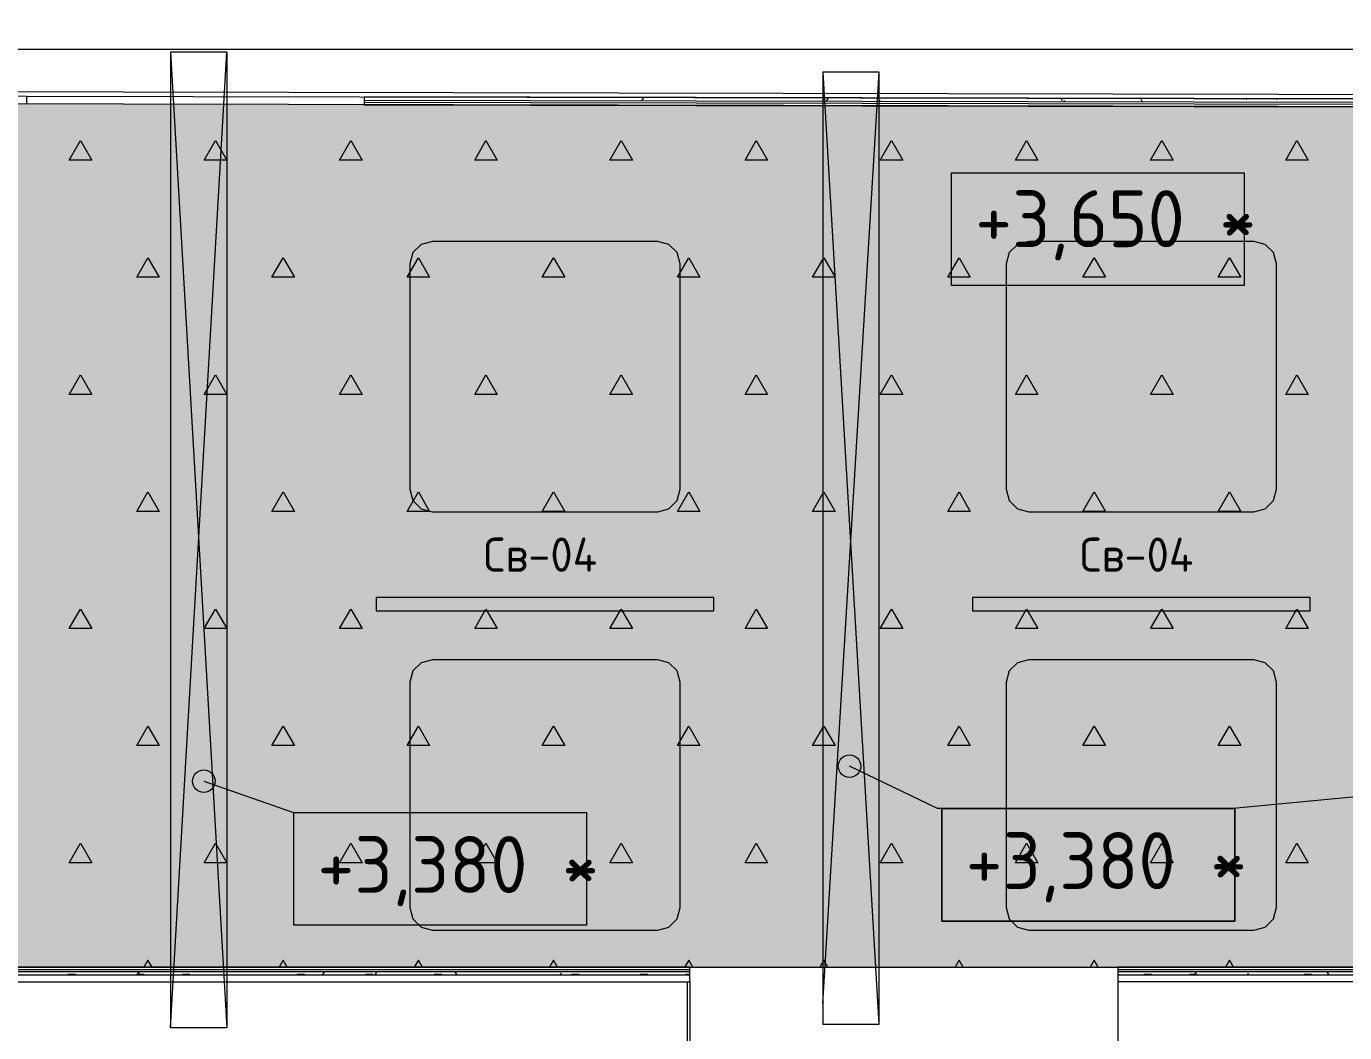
# Model space of a CAD drawing. Header units: millimetres. Extents: x -13069 to 207500, y -71366 to 56785.
# Drawn here: x 137487 to 143338, y 10559 to 15024 of the extents above; entities that cross this region are included whole.
import ezdxf

# ---------------------------------------------------------------- set-up
doc = ezdxf.new("R2010")
doc.units = ezdxf.units.MM
for name, color, linetype in [('PDF _Подложка без мебели', 7, 'Continuous'), ('PDF _потолки - панели', 7, 'Continuous'), ('PDF _Текст', 7, 'Continuous')]:
    doc.layers.add(name, color=color, linetype=linetype)
doc.layers.add('PDF _Потолки', color=7, linetype='Continuous', lineweight=5, true_color=0x535353)
doc.layers.add('PDF _Ригели', color=7, linetype='Continuous', true_color=0x959595)
doc.layers.add('PDF _светильники', color=7, linetype='Continuous', true_color=0xffffff)
doc.styles.add('PDF GOST Common', font='GOST_Common.ttf')

msp = doc.modelspace()

# ---------------------------------------------------------------- hatches: boundary and pattern name
at = {"layer": 'PDF _Потолки', "true_color": 0xffffff, "transparency": 33554559}
msp.add_hatch(color=7, dxfattribs=at).paths.add_polyline_path([(119128.221, 14242.141), (121251.121, 14242.141), (126067.622, 14242.141), (126067.622, 13946.441), (126557.621, 13946.441), (126557.621, 14207.144), (129642.823, 14207.144), (129642.823, 14690.042), (133288.121, 14687.841), (133288.023, 15333.041), (132857.121, 15334.042), (132856.822, 19369.543), (135145.723, 19346.142), (135145.723, 15309.042), (134988.023, 15309.442), (134988.023, 14684.341), (151828.019, 14650.143), (151829.222, 15275.143), (151547.02, 15275.741), (151547.02, 19362.341), (153628.324, 19362.341), (153628.324, 15271.441), (153528.221, 15271.643), (153527.024, 14646.041), (156880.424, 14639.843), (156880.424, 14124.041), (160431.12, 14124.041), (160431.12, 13922.341), (160893.119, 13922.341), (160893.119, 14198.043), (165522.02, 14198.043), (165522.02, 14629.043), (167312.022, 14629.043), (167312.022, 14265.341), (167721.025, 14265.341), (167731.523, 10817.843), (166409.52, 10817.843), (166409.52, 10576.342), (160953.819, 10576.342), (160953.819, 11076.141), (160431.12, 11076.141), (159023.222, 11076.141), (159023.222, 10848.541), (146474.62, 10848.541), (140432.121, 10848.541), (126576.121, 10848.541), (126576.121, 11069.042), (126086.521, 11069.042), (126086.521, 10573.541), (119128.221, 10573.541)])
at = {"layer": 'PDF _потолки - панели', "true_color": 0x7fbbd8, "transparency": 33554559}
msp.add_hatch(color=143, dxfattribs=at).paths.add_polyline_path([(139288.923, 12869.842), (139238.923, 12883.242), (139202.32, 12919.842), (139188.923, 12969.842), (139188.923, 13969.842), (139202.32, 14019.842), (139238.923, 14056.442), (139288.923, 14069.842), (140288.92, 14069.842), (140338.92, 14056.442), (140375.523, 14019.842), (140388.92, 13969.842), (140388.92, 12969.842), (140375.523, 12919.842), (140338.92, 12883.242), (140288.92, 12869.842)])
at = {"layer": 'PDF _потолки - панели', "true_color": 0x7b6544, "transparency": 33554559}
for points in [[(141935.722, 12869.842), (141885.722, 12883.242), (141849.119, 12919.842), (141835.722, 12969.842), (141835.722, 13969.842), (141849.119, 14019.842), (141885.722, 14056.442), (141935.722, 14069.842), (142935.722, 14069.842), (142985.722, 14056.442), (143022.325, 14019.842), (143035.722, 13969.842), (143035.722, 12969.842), (143022.325, 12919.842), (142985.722, 12883.242), (142935.722, 12869.842)], [(139288.923, 11013.543), (139238.923, 11026.943), (139202.32, 11063.543), (139188.923, 11113.543), (139188.923, 12113.543), (139202.32, 12163.543), (139238.923, 12200.143), (139288.923, 12213.543), (140288.92, 12213.543), (140338.92, 12200.143), (140375.523, 12163.543), (140388.92, 12113.543), (140388.92, 11113.543), (140375.523, 11063.543), (140338.92, 11026.943), (140288.92, 11013.543)]]:
    msp.add_hatch(color=37, dxfattribs=at).paths.add_polyline_path(points)
at = {"layer": 'PDF _потолки - панели', "transparency": 33554559}
for points in [[(141935.722, 12869.842), (141885.722, 12883.242), (141849.119, 12919.842), (141835.722, 12969.842), (141835.722, 13969.842), (141849.119, 14019.842), (141885.722, 14056.442), (141935.722, 14069.842), (142935.722, 14069.842), (142985.722, 14056.442), (143022.325, 14019.842), (143035.722, 13969.842), (143035.722, 12969.842), (143022.325, 12919.842), (142985.722, 12883.242), (142935.722, 12869.842)], [(139288.923, 11013.543), (139238.923, 11026.943), (139202.32, 11063.543), (139188.923, 11113.543), (139188.923, 12113.543), (139202.32, 12163.543), (139238.923, 12200.143), (139288.923, 12213.543), (140288.92, 12213.543), (140338.92, 12200.143), (140375.523, 12163.543), (140388.92, 12113.543), (140388.92, 11113.543), (140375.523, 11063.543), (140338.92, 11026.943), (140288.92, 11013.543)]]:
    msp.add_hatch(color=256, dxfattribs=at).paths.add_polyline_path(points)
at = {"layer": 'PDF _потолки - панели', "true_color": 0xffffff, "transparency": 33554559}
msp.add_hatch(color=7, dxfattribs=at).paths.add_polyline_path([(141935.722, 11013.543), (141885.722, 11026.943), (141849.119, 11063.543), (141835.722, 11113.543), (141835.722, 12113.543), (141849.119, 12163.543), (141885.722, 12200.143), (141935.722, 12213.543), (142935.722, 12213.543), (142985.722, 12200.143), (143022.325, 12163.543), (143035.722, 12113.543), (143035.722, 11113.543), (143022.325, 11063.543), (142985.722, 11026.943), (142935.722, 11013.543)])
at = {"layer": 'PDF _Ригели', "transparency": 33554559}
for points in [[(141190.824, 11740.643), (141176.225, 11705.242), (141140.824, 11690.643), (141105.522, 11705.242), (141090.824, 11740.643), (141105.522, 11775.942), (141140.824, 11790.643), (141176.225, 11775.942)], [(138324.223, 11674.642), (138309.623, 11639.242), (138274.223, 11624.642), (138238.923, 11639.242), (138224.223, 11674.642), (138238.923, 11709.942), (138274.223, 11724.642), (138309.623, 11709.942)]]:
    msp.add_hatch(color=256, dxfattribs=at).paths.add_polyline_path(points)

# ---------------------------------------------------------------- linework, layer by layer
at = {"layer": 'PDF _Подложка без мебели', "lineweight": 18}
msp.add_lwpolyline([(107330.522, 14923.342, -0.41418881), (106930.522, 14523.342, -0.41428191), (106530.522, 14923.342, -0.4142791), (106930.522, 15323.342, -0.414186), (107330.522, 14923.342), (174981.919, 14923.342)], format="xyb", dxfattribs=at)
for points in [[(134988.121, 14719.342), (137486.821, 14714.343), (137486.723, 14679.342), (134988.121, 14684.341), (134988.121, 14719.342), (134988.221, 14739.343), (151827.122, 14705.142), (151828.221, 15275.143), (134988.023, 15309.341), (134986.821, 14739.443)], [(137486.821, 14714.343), (149327.024, 14690.243), (151828.123, 14685.144), (149327.024, 14690.243), (149327.024, 14655.242), (151828.019, 14650.143), (151828.123, 14685.144), (151833.024, 14685.144), (151833.122, 14705.142), (151827.122, 14705.142)], [(138986.723, 14696.243), (147827.024, 14678.243)], [(138986.723, 14687.243), (147827.024, 14669.241)], [(140218.321, 14693.743), (140226.906, 14708.717)], [(141021.948, 14707.098), (141030.619, 14692.141)], [(141038.536, 14692.065), (141047.221, 14707.043)], [(141272.923, 14691.641), (141276.719, 14698.242)], [(142079.02, 14704.943), (142084.422, 14695.642)], [(142093.223, 14689.941), (142095.823, 14694.543)], [(142433.219, 14701.043), (142440.025, 14689.242)], [(142901.264, 14703.272), (142903.52, 14699.243)], [(143037.022, 14699.041), (143039.191, 14702.991)], [(134220.021, 10713.543), (134220.021, 10783.541), (140432.023, 10783.541), (140432.121, 10783.541), (140432.121, 10848.541), (134220.021, 10848.541), (134220.021, 10783.541), (134125.022, 10783.541), (134125.022, 10713.543), (134220.021, 10713.543), (134220.021, 10403.543), (134220.021, 10338.543), (134419.523, 10338.543)], [(140432.121, 10837.542), (134220.021, 10837.542)], [(140432.121, 10828.543), (134220.021, 10828.543)], [(137986.723, 10828.543), (137978.923, 10814.941)], [(137990.522, 10813.543), (137981.922, 10828.543)], [(138807.92, 10828.543), (138799.321, 10813.543)], [(139041.523, 10826.742), (139033.921, 10813.543)], [(139039.323, 10825.842), (139037.721, 10828.543)], [(139039.323, 10825.842), (139039.323, 10825.842)], [(139398.323, 10813.543), (139389.723, 10828.543)], [(144531.62, 10783.541), (142332.023, 10783.541), (142332.023, 10303.543), (144531.62, 10303.543), (144531.62, 10783.541), (144534.623, 10783.541), (144534.623, 10848.541), (142332.121, 10848.541), (142332.121, 10783.541)], [(144534.623, 10837.542), (142332.121, 10837.542)], [(144534.623, 10828.543), (142332.121, 10828.543)], [(142679.423, 10828.543), (142670.823, 10813.543)], [(143269.822, 10813.543), (143261.222, 10828.543)], [(140432.121, 10813.543), (134220.021, 10813.543)], [(137671.421, 10817.541), (137705.021, 10817.541)], [(137976.222, 10817.541), (137976.222, 10817.541)], [(137976.222, 10817.541), (138009.822, 10817.541)], [(138179.423, 10817.541), (138213.023, 10817.541)], [(138687.422, 10817.541), (138721.022, 10817.541)], [(138687.422, 10817.541), (138687.422, 10817.541)], [(138687.422, 10817.541), (138687.422, 10817.541)], [(138992.222, 10817.541), (139025.822, 10817.541)], [(139297.023, 10817.541), (139297.023, 10817.541)], [(139297.023, 10817.541), (139330.622, 10817.541)], [(139860.624, 10823.141), (139855.119, 10813.543)], [(139860.624, 10823.141), (139860.624, 10823.141)], [(139906.62, 10817.541), (139940.22, 10817.541)], [(140211.424, 10817.541), (140211.424, 10817.541)], [(140211.424, 10817.541), (140245.024, 10817.541)], [(140414.622, 10817.541), (140432.121, 10817.541)], [(140432.023, 10783.541), (140432.023, 10273.541), (140422.02, 10273.541), (140422.02, 10403.543), (140422.02, 10783.541)], [(144534.623, 10813.543), (142332.121, 10813.543)], [(142446.623, 10817.541), (142446.623, 10817.541)], [(142446.623, 10817.541), (142480.223, 10817.541)], [(142649.821, 10817.541), (142683.421, 10817.541)], [(142910.319, 10822.143), (142905.424, 10813.543)], [(142910.319, 10822.143), (142910.319, 10822.143)], [(143157.823, 10817.541), (143191.423, 10817.541)], [(143157.823, 10817.541), (143157.823, 10817.541)], [(143157.823, 10817.541), (143157.823, 10817.541)]]:
    msp.add_lwpolyline(points, dxfattribs=at)
msp.add_lwpolyline([(147827.024, 14693.243), (138986.821, 14711.242), (138986.723, 14676.242), (147827.024, 14658.242)], close=True, dxfattribs=at)
at = {"layer": 'PDF _Потолки', "color": 7, "lineweight": 13}
for points in [[(160893.119, 13922.341), (160431.12, 13922.341), (160431.12, 14124.041), (156880.424, 14124.041), (156880.424, 14639.843), (153527.024, 14646.041), (153528.221, 15271.643), (153628.324, 15271.441), (153628.324, 19362.341), (151547.02, 19362.341), (151547.02, 15275.741), (151829.222, 15275.143), (151828.019, 14650.143), (134988.121, 14684.341), (134988.023, 15309.341), (135145.723, 15309.042), (135145.723, 19346.142), (132856.822, 19369.543), (132857.121, 15334.042), (133288.023, 15333.041), (133288.121, 14687.841), (129642.823, 14690.042)], [(126576.121, 10848.541), (140432.121, 10848.541), (146474.62, 10848.541), (159023.222, 10848.541), (159023.222, 11076.141), (160431.12, 11076.141), (160953.819, 11076.141)], [(138044.523, 10848.541), (138026.622, 10879.544), (138008.723, 10848.541)], [(138644.523, 10848.541), (138626.622, 10879.544), (138608.723, 10848.541)], [(139244.523, 10848.541), (139226.622, 10879.544), (139208.723, 10848.541)], [(139844.523, 10848.541), (139826.622, 10879.544), (139808.723, 10848.541)], [(140444.523, 10848.541), (140426.622, 10879.544), (140408.72, 10848.541)], [(141044.523, 10848.541), (141026.622, 10879.544), (141008.72, 10848.541)], [(141644.523, 10848.541), (141626.622, 10879.544), (141608.72, 10848.541)], [(142244.523, 10848.541), (142226.622, 10879.544), (142208.72, 10848.541)], [(142844.523, 10848.541), (142826.622, 10879.544), (142808.72, 10848.541)]]:
    msp.add_lwpolyline(points, dxfattribs=at)
for points in [[(137776.622, 14430.343), (137676.622, 14430.343), (137726.622, 14516.943)], [(138376.622, 14430.343), (138276.622, 14430.343), (138326.622, 14516.943)], [(138976.622, 14430.343), (138876.622, 14430.343), (138926.622, 14516.943)], [(139576.622, 14430.343), (139476.622, 14430.343), (139526.622, 14516.943)], [(140176.622, 14430.343), (140076.622, 14430.343), (140126.622, 14516.943)], [(140776.622, 14430.343), (140676.622, 14430.343), (140726.622, 14516.943)], [(141376.622, 14430.343), (141276.622, 14430.343), (141326.622, 14516.943)], [(141976.622, 14430.343), (141876.622, 14430.343), (141926.622, 14516.943)], [(142576.622, 14430.343), (142476.622, 14430.343), (142526.622, 14516.943)], [(143176.622, 14430.343), (143076.622, 14430.343), (143126.622, 14516.943)], [(138076.622, 13910.641), (137976.622, 13910.641), (138026.622, 13997.241)], [(138676.622, 13910.641), (138576.622, 13910.641), (138626.622, 13997.241)], [(139276.622, 13910.641), (139176.622, 13910.641), (139226.622, 13997.241)], [(139876.622, 13910.641), (139776.622, 13910.641), (139826.622, 13997.241)], [(140476.622, 13910.641), (140376.622, 13910.641), (140426.622, 13997.241)], [(141076.622, 13910.641), (140976.622, 13910.641), (141026.622, 13997.241)], [(141676.622, 13910.641), (141576.622, 13910.641), (141626.622, 13997.241)], [(142276.622, 13910.641), (142176.622, 13910.641), (142226.622, 13997.241)], [(142876.622, 13910.641), (142776.622, 13910.641), (142826.622, 13997.241)], [(137776.622, 13391.043), (137676.622, 13391.043), (137726.622, 13477.642)], [(138376.622, 13391.043), (138276.622, 13391.043), (138326.622, 13477.642)], [(138976.622, 13391.043), (138876.622, 13391.043), (138926.622, 13477.642)], [(139576.622, 13391.043), (139476.622, 13391.043), (139526.622, 13477.642)], [(140176.622, 13391.043), (140076.622, 13391.043), (140126.622, 13477.642)], [(140776.622, 13391.043), (140676.622, 13391.043), (140726.622, 13477.642)], [(141376.622, 13391.043), (141276.622, 13391.043), (141326.622, 13477.642)], [(141976.622, 13391.043), (141876.622, 13391.043), (141926.622, 13477.642)], [(142576.622, 13391.043), (142476.622, 13391.043), (142526.622, 13477.642)], [(143176.622, 13391.043), (143076.622, 13391.043), (143126.622, 13477.642)], [(138076.622, 12871.441), (137976.622, 12871.441), (138026.622, 12958.041)], [(138676.622, 12871.441), (138576.622, 12871.441), (138626.622, 12958.041)], [(139276.622, 12871.441), (139176.622, 12871.441), (139226.622, 12958.041)], [(139876.622, 12871.441), (139776.622, 12871.441), (139826.622, 12958.041)], [(140476.622, 12871.441), (140376.622, 12871.441), (140426.622, 12958.041)], [(141076.622, 12871.441), (140976.622, 12871.441), (141026.622, 12958.041)], [(141676.622, 12871.441), (141576.622, 12871.441), (141626.622, 12958.041)], [(142276.622, 12871.441), (142176.622, 12871.441), (142226.622, 12958.041)], [(142876.622, 12871.441), (142776.622, 12871.441), (142826.622, 12958.041)], [(137776.622, 12351.843), (137676.622, 12351.843), (137726.622, 12438.442)], [(138376.622, 12351.843), (138276.622, 12351.843), (138326.622, 12438.442)], [(138976.622, 12351.843), (138876.622, 12351.843), (138926.622, 12438.442)], [(139576.622, 12351.843), (139476.622, 12351.843), (139526.622, 12438.442)], [(140176.622, 12351.843), (140076.622, 12351.843), (140126.622, 12438.442)], [(140776.622, 12351.843), (140676.622, 12351.843), (140726.622, 12438.442)], [(141376.622, 12351.843), (141276.622, 12351.843), (141326.622, 12438.442)], [(141976.622, 12351.843), (141876.622, 12351.843), (141926.622, 12438.442)], [(142576.622, 12351.843), (142476.622, 12351.843), (142526.622, 12438.442)], [(143176.622, 12351.843), (143076.622, 12351.843), (143126.622, 12438.442)], [(138076.622, 11832.241), (137976.622, 11832.241), (138026.622, 11918.841)], [(138676.622, 11832.241), (138576.622, 11832.241), (138626.622, 11918.841)], [(139276.622, 11832.241), (139176.622, 11832.241), (139226.622, 11918.841)], [(139876.622, 11832.241), (139776.622, 11832.241), (139826.622, 11918.841)], [(140476.622, 11832.241), (140376.622, 11832.241), (140426.622, 11918.841)], [(141076.622, 11832.241), (140976.622, 11832.241), (141026.622, 11918.841)], [(141676.622, 11832.241), (141576.622, 11832.241), (141626.622, 11918.841)], [(142276.622, 11832.241), (142176.622, 11832.241), (142226.622, 11918.841)], [(142876.622, 11832.241), (142776.622, 11832.241), (142826.622, 11918.841)], [(137776.622, 11312.643), (137676.622, 11312.643), (137726.622, 11399.243)], [(138376.622, 11312.643), (138276.622, 11312.643), (138326.622, 11399.243)], [(138976.622, 11312.643), (138876.622, 11312.643), (138926.622, 11399.243)], [(139576.622, 11312.643), (139476.622, 11312.643), (139526.622, 11399.243)], [(140176.622, 11312.643), (140076.622, 11312.643), (140126.622, 11399.243)], [(140776.622, 11312.643), (140676.622, 11312.643), (140726.622, 11399.243)], [(141376.622, 11312.643), (141276.622, 11312.643), (141326.622, 11399.243)], [(141976.622, 11312.643), (141876.622, 11312.643), (141926.622, 11399.243)], [(142576.622, 11312.643), (142476.622, 11312.643), (142526.622, 11399.243)], [(143176.622, 11312.643), (143076.622, 11312.643), (143126.622, 11399.243)]]:
    msp.add_lwpolyline(points, close=True, dxfattribs=at)
at = {"layer": 'PDF _потолки - панели', "lineweight": 20}
for points in [[(139288.923, 12869.842), (140288.92, 12869.842), (140338.92, 12883.242), (140375.523, 12919.842), (140388.92, 12969.842), (140388.92, 13969.842), (140375.523, 14019.842), (140338.92, 14056.442), (140288.92, 14069.842), (139288.923, 14069.842), (139238.923, 14056.442), (139202.32, 14019.842), (139188.923, 13969.842), (139188.923, 12969.842), (139202.32, 12919.842), (139238.923, 12883.242)], [(141935.722, 12869.842), (142935.722, 12869.842), (142985.722, 12883.242), (143022.325, 12919.842), (143035.722, 12969.842), (143035.722, 13969.842), (143022.325, 14019.842), (142985.722, 14056.442), (142935.722, 14069.842), (141935.722, 14069.842), (141885.722, 14056.442), (141849.119, 14019.842), (141835.722, 13969.842), (141835.722, 12969.842), (141849.119, 12919.842), (141885.722, 12883.242)], [(139288.923, 11013.543), (140288.92, 11013.543), (140338.92, 11026.943), (140375.523, 11063.543), (140388.92, 11113.543), (140388.92, 12113.543), (140375.523, 12163.543), (140338.92, 12200.143), (140288.92, 12213.543), (139288.923, 12213.543), (139238.923, 12200.143), (139202.32, 12163.543), (139188.923, 12113.543), (139188.923, 11113.543), (139202.32, 11063.543), (139238.923, 11026.943)], [(141935.722, 11013.543), (142935.722, 11013.543), (142985.722, 11026.943), (143022.325, 11063.543), (143035.722, 11113.543), (143035.722, 12113.543), (143022.325, 12163.543), (142985.722, 12200.143), (142935.722, 12213.543), (141935.722, 12213.543), (141885.722, 12200.143), (141849.119, 12163.543), (141835.722, 12113.543), (141835.722, 11113.543), (141849.119, 11063.543), (141885.722, 11026.943)]]:
    msp.add_lwpolyline(points, close=True, dxfattribs=at)
at = {"layer": 'PDF _Ригели', "color": 7, "lineweight": 18}
msp.add_lwpolyline([(108736.521, 14923.342), (174981.919, 14923.342)], dxfattribs=at)
at = {"layer": 'PDF _Ригели', "lineweight": 18}
for points in [[(138376.521, 10579.943), (138126.521, 10579.943), (138376.521, 14909.741), (138126.521, 14909.741)], [(141592.619, 13874.743), (141592.619, 14374.743), (142892.619, 14374.743), (142892.619, 13874.743)], [(139973.32, 11535.742), (139973.32, 11035.742), (138673.323, 11035.742), (138673.323, 11535.742)], [(141550.224, 11552.941), (141550.224, 11052.941), (142850.224, 11052.941), (142850.224, 11552.941)], [(142850.224, 11552.941), (142850.224, 11052.941), (141550.224, 11052.941), (141550.224, 11552.941)]]:
    msp.add_lwpolyline(points, close=True, dxfattribs=at)
for points in [[(138126.521, 14909.741), (138126.521, 10579.943)], [(138376.521, 14909.741), (138376.521, 10579.943)], [(141022.02, 10687.841), (141271.519, 14820.242), (141021.519, 14820.242), (141271.122, 10596.041)], [(141021.519, 14820.242), (141021.519, 10596.041), (141271.519, 10596.041), (141271.519, 14820.242)], [(143777.122, 11642.141), (142842.619, 11552.941), (142200.224, 11552.941), (141531.62, 11552.941), (141140.824, 11740.643)], [(138274.223, 11674.642), (138672.822, 11535.742), (139323.323, 11535.742)]]:
    msp.add_lwpolyline(points, dxfattribs=at)
for centre, radius in [((141140.806, 11740.625), 50.018), ((138274.267, 11674.687), 49.956)]:
    msp.add_circle(centre, radius, dxfattribs=at)
at = {"layer": 'PDF _светильники', "color": 7, "lineweight": 13}
for points in [[(140538.92, 12490.243), (139038.923, 12490.243), (139038.923, 12430.242), (140538.92, 12430.242)], [(143185.722, 12490.243), (141685.722, 12490.243), (141685.722, 12430.242), (143185.722, 12430.242)]]:
    msp.add_lwpolyline(points, close=True, dxfattribs=at)
at = {"layer": 'PDF _светильники', "color": 53, "lineweight": 0, "true_color": 0xf7e046, "transparency": 33554559}
for points in [[(140538.92, 12490.243), (139038.923, 12490.243), (140538.92, 12430.242), (139038.923, 12430.242)], [(143185.722, 12490.243), (141685.722, 12490.243), (143185.722, 12430.242), (141685.722, 12430.242)]]:
    msp.add_solid(points, dxfattribs=at)

# ---------------------------------------------------------------- texts
at = {"layer": 'PDF _Текст', "color": 252, "true_color": 0x959595, "char_height": 252.5097, "attachment_point": 4, "style": 'PDF GOST Common'}
for s, insert in [('+3,650 *', (141698.167, 14140.941)), ('+3,380 *', (138778.937, 11274.981)), ('+3,380 *', (141655.836, 11292.267))]:
    msp.add_mtext(s, dxfattribs=dict(at, insert=insert))
at = {"layer": 'PDF _Текст', "char_height": 151.5063, "attachment_point": 4, "style": 'PDF GOST Common'}
for insert in [(139516.241, 12679.641), (142162.78, 12679.641)]:
    msp.add_mtext('Св-04', dxfattribs=dict(at, insert=insert))

doc.saveas('drawing.dxf')
